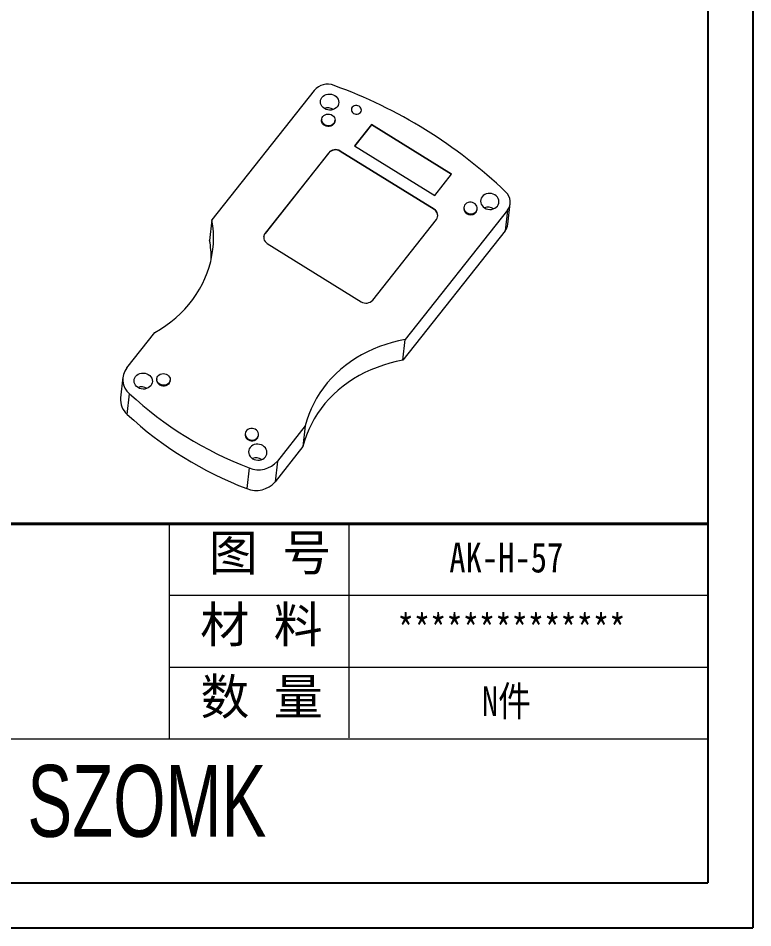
# Model space of a CAD drawing. Header units: inches. Extents: x 1218 to 3351, y 665 to 1060.
# Drawn here: x 2238.3 to 2392.3, y 664.7 to 855.3 of the extents above; entities that cross this region are included whole.
import ezdxf

# ---------------------------------------------------------------- set-up
doc = ezdxf.new("R2010")
doc.units = ezdxf.units.IN
doc.layers.add('文字', color=81, linetype='Continuous')
doc.layers.add('粗实线', color=7, linetype='Continuous', lineweight=30)
doc.layers.add('细实线', color=3, linetype='Continuous', lineweight=9)
doc.styles.get("Standard").update_dxf_attribs({"font": 'txt', "bigfont": 'gbcbig.shx'})
doc.styles.add('宋体', font='', dxfattribs={"width": 0.8, "height": 3.5})
doc.styles.add('长仿宋', font='', dxfattribs={"width": 0.7, "height": 4})
doc.styles.get('宋体').set_extended_font_data('SimSun')
doc.styles.get('长仿宋').set_extended_font_data('SimSun')

msp = doc.modelspace()

# ---------------------------------------------------------------- linework, layer by layer
for p, q in [((2392.257, 1059.766), (2392.257, 664.72)), ((2382.851, 1050.36), (2382.851, 674.126)), ((1848.007, 674.126), (2382.851, 674.126)), ((1833.55, 664.72), (2392.257, 664.72))]:
    msp.add_line(p, q)
at = {"color": 7, "linetype": 'Continuous', "lineweight": 15}
for p, q in [((2300.345, 840.177), (2278.933, 813.066)), ((2301.928, 834.15), (2301.909, 833.981)), ((2304.691, 833.666), (2304.71, 833.836)), ((2312.358, 833.014), (2308.83, 828.547)), ((2312.35, 832.947), (2308.86, 828.528)), ((2312.35, 832.947), (2312.358, 833.014)), ((2329.1, 822.562), (2312.35, 832.947)), ((2329.139, 822.611), (2312.358, 833.014)), ((2303.388, 827.114), (2290.058, 810.236)), ((2303.38, 827.046), (2303.388, 827.114)), ((2305.807, 827.39), (2305.815, 827.458)), ((2325.481, 815.193), (2305.807, 827.39)), ((2325.489, 815.261), (2305.815, 827.458)), ((2308.83, 828.547), (2325.61, 818.143)), ((2303.38, 827.046), (2290.051, 810.168)), ((2325.61, 818.143), (2329.139, 822.611)), ((2331.728, 815.675), (2331.709, 815.505)), ((2340.945, 812.128), (2341.435, 816.466)), ((2340.85, 815.065), (2319.439, 787.954)), ((2325.481, 815.193), (2325.489, 815.261)), ((2334.492, 815.191), (2334.511, 815.361)), ((2340.85, 815.065), (2340.36, 810.727)), ((2278.933, 813.066), (2278.443, 808.728)), ((2312.626, 796.245), (2325.955, 813.123)), ((2290.051, 810.168), (2290.058, 810.236)), ((2340.36, 810.727), (2318.949, 783.616)), ((2290.525, 808.098), (2310.199, 795.901)), ((2261.102, 782.031), (2266.952, 789.437)), ((2318.949, 783.616), (2319.439, 787.954)), ((2260.284, 780.069), (2259.794, 775.731)), ((2267.385, 779.771), (2267.366, 779.601)), ((2270.148, 779.287), (2270.167, 779.457)), ((2261.153, 772.289), (2261.642, 776.628)), ((2285.902, 768.291), (2285.882, 768.122)), ((2298.488, 769.886), (2292.639, 762.479)), ((2298.488, 769.886), (2297.998, 765.547)), ((2288.665, 767.807), (2288.684, 767.977)), ((2297.998, 765.547), (2292.149, 758.141)), ((2292.639, 762.479), (2292.149, 758.141)), ((2286.724, 761.078), (2286.235, 756.739))]:
    msp.add_line(p, q, dxfattribs=at)
at = {"color": 7, "linetype": 'Continuous', "lineweight": 15, "flags": 128}
for points in [[(2301.984, 838.706), (2302.225, 838.954), (2302.518, 839.154), (2302.852, 839.298), (2303.213, 839.383), (2303.588, 839.403), (2303.963, 839.358), (2304.323, 839.251), (2304.654, 839.085), (2304.944, 838.866), (2305.181, 838.603), (2305.356, 838.307), (2305.463, 837.987), (2305.498, 837.658), (2305.458, 837.331), (2305.347, 837.018), (2305.167, 836.733), (2304.926, 836.486), (2304.633, 836.286), (2304.3, 836.141), (2303.939, 836.057), (2303.563, 836.037), (2303.189, 836.081), (2302.829, 836.188), (2302.498, 836.355), (2302.208, 836.573), (2301.971, 836.836), (2301.795, 837.133), (2301.688, 837.452), (2301.654, 837.782), (2301.693, 838.109), (2301.805, 838.421), (2301.984, 838.706)], [(2310.053, 835.553), (2310.176, 835.764), (2310.231, 835.997), (2310.215, 836.237), (2310.128, 836.467), (2309.978, 836.671), (2309.773, 836.835), (2309.528, 836.949), (2309.26, 837.005), (2308.987, 836.998), (2308.727, 836.929), (2308.499, 836.803), (2308.317, 836.629), (2308.194, 836.418), (2308.139, 836.184), (2308.155, 835.945), (2308.242, 835.715), (2308.392, 835.511), (2308.597, 835.346), (2308.842, 835.232), (2309.11, 835.177), (2309.383, 835.184), (2309.643, 835.252), (2309.871, 835.378), (2310.053, 835.553)], [(2302.162, 834.711), (2302.374, 834.92), (2302.637, 835.08), (2302.937, 835.181), (2303.257, 835.218), (2303.581, 835.189), (2303.89, 835.095), (2304.169, 834.942), (2304.402, 834.738), (2304.577, 834.494), (2304.684, 834.223), (2304.717, 833.939), (2304.675, 833.658), (2304.56, 833.396), (2304.378, 833.165), (2304.138, 832.979), (2303.855, 832.848), (2303.543, 832.779), (2303.219, 832.774), (2302.9, 832.836), (2302.604, 832.96), (2302.346, 833.14), (2302.141, 833.366), (2301.999, 833.625), (2301.929, 833.904), (2301.933, 834.189), (2302.012, 834.462), (2302.162, 834.711)], [(2304.691, 833.666), (2304.656, 833.489), (2304.541, 833.226), (2304.358, 832.996), (2304.119, 832.81), (2303.836, 832.679), (2303.524, 832.609), (2303.2, 832.605), (2302.881, 832.667), (2302.585, 832.791), (2302.327, 832.97), (2302.122, 833.196), (2301.98, 833.456), (2301.909, 833.735), (2301.909, 833.981)], [(2338.729, 815.926), (2338.908, 816.211), (2339.02, 816.524), (2339.059, 816.851), (2339.025, 817.18), (2338.918, 817.5), (2338.742, 817.796), (2338.505, 818.059), (2338.215, 818.278), (2337.884, 818.444), (2337.524, 818.551), (2337.15, 818.596), (2336.774, 818.576), (2336.413, 818.491), (2336.08, 818.347), (2335.787, 818.147), (2335.546, 817.899), (2335.366, 817.614), (2335.255, 817.302), (2335.215, 816.975), (2335.25, 816.645), (2335.357, 816.326), (2335.532, 816.029), (2335.769, 815.766), (2336.059, 815.548), (2336.39, 815.381), (2336.75, 815.274), (2337.125, 815.23), (2337.5, 815.25), (2337.861, 815.334), (2338.195, 815.479), (2338.488, 815.679), (2338.729, 815.926)], [(2334.277, 814.8), (2334.426, 815.049), (2334.506, 815.322), (2334.51, 815.606), (2334.44, 815.886), (2334.298, 816.145), (2334.093, 816.371), (2333.835, 816.551), (2333.539, 816.675), (2333.22, 816.736), (2332.896, 816.732), (2332.583, 816.663), (2332.3, 816.532), (2332.061, 816.346), (2331.879, 816.115), (2331.764, 815.852), (2331.722, 815.572), (2331.755, 815.288), (2331.862, 815.017), (2332.036, 814.772), (2332.269, 814.568), (2332.548, 814.416), (2332.858, 814.322), (2333.182, 814.293), (2333.502, 814.33), (2333.802, 814.431), (2334.065, 814.591), (2334.277, 814.8)], [(2331.709, 815.505), (2331.71, 815.26), (2331.78, 814.98), (2331.922, 814.721), (2332.127, 814.495), (2332.385, 814.316), (2332.681, 814.191), (2333, 814.13), (2333.324, 814.134), (2333.636, 814.203), (2333.92, 814.335), (2334.159, 814.52), (2334.341, 814.751), (2334.456, 815.014), (2334.492, 815.191)], [(2266.952, 789.437), (2268.121, 790.131), (2269.246, 790.878), (2270.323, 791.676), (2271.351, 792.522), (2272.326, 793.416), (2273.245, 794.354), (2274.106, 795.333), (2274.908, 796.352), (2275.647, 797.407), (2276.321, 798.496), (2276.93, 799.615), (2277.471, 800.763), (2277.942, 801.935), (2278.344, 803.128), (2278.674, 804.341), (2278.931, 805.568), (2279.116, 806.807), (2279.227, 808.055), (2279.264, 809.308), (2279.228, 810.563), (2279.117, 811.817), (2278.933, 813.066)], [(2319.439, 787.954), (2318.051, 787.679), (2316.684, 787.342), (2315.34, 786.942), (2314.024, 786.482), (2312.739, 785.962), (2311.488, 785.384), (2310.275, 784.749), (2309.103, 784.059), (2307.975, 783.316), (2306.893, 782.522), (2305.862, 781.678), (2304.884, 780.788), (2303.96, 779.853), (2303.094, 778.877), (2302.289, 777.861), (2301.545, 776.808), (2300.866, 775.722), (2300.252, 774.604), (2299.707, 773.459), (2299.23, 772.289), (2298.823, 771.096), (2298.488, 769.886)], [(2318.949, 783.616), (2317.561, 783.341), (2316.194, 783.003), (2314.85, 782.604), (2313.534, 782.143), (2312.249, 781.623), (2310.998, 781.045), (2309.785, 780.41), (2308.613, 779.72), (2307.485, 778.977), (2306.404, 778.183), (2305.372, 777.34), (2304.394, 776.45), (2303.47, 775.515), (2302.605, 774.538), (2301.799, 773.522), (2301.055, 772.47), (2300.376, 771.383), (2299.763, 770.266), (2299.217, 769.12), (2298.74, 767.95), (2298.333, 766.758), (2297.998, 765.547)], [(2262.927, 780.248), (2263.168, 780.496), (2263.461, 780.696), (2263.794, 780.841), (2264.156, 780.925), (2264.531, 780.945), (2264.906, 780.901), (2265.266, 780.793), (2265.597, 780.627), (2265.886, 780.408), (2266.124, 780.146), (2266.299, 779.849), (2266.406, 779.53), (2266.441, 779.2), (2266.401, 778.873), (2266.29, 778.561), (2266.11, 778.275), (2265.869, 778.028), (2265.576, 777.828), (2265.243, 777.683), (2264.881, 777.599), (2264.506, 777.579), (2264.131, 777.623), (2263.772, 777.731), (2263.44, 777.897), (2263.151, 778.116), (2262.914, 778.378), (2262.738, 778.675), (2262.631, 778.994), (2262.596, 779.324), (2262.636, 779.651), (2262.748, 779.963), (2262.927, 780.248)], [(2270.148, 779.287), (2270.113, 779.11), (2269.997, 778.847), (2269.815, 778.616), (2269.576, 778.43), (2269.293, 778.299), (2268.981, 778.23), (2268.657, 778.226), (2268.338, 778.287), (2268.041, 778.411), (2267.784, 778.591), (2267.579, 778.817), (2267.437, 779.076), (2267.366, 779.356), (2267.366, 779.601)], [(2267.619, 780.331), (2267.831, 780.541), (2268.094, 780.7), (2268.394, 780.802), (2268.714, 780.839), (2269.038, 780.81), (2269.347, 780.716), (2269.626, 780.563), (2269.859, 780.359), (2270.034, 780.115), (2270.141, 779.843), (2270.174, 779.56), (2270.132, 779.279), (2270.017, 779.016), (2269.834, 778.786), (2269.595, 778.6), (2269.312, 778.469), (2269, 778.399), (2268.676, 778.395), (2268.357, 778.457), (2268.061, 778.581), (2267.803, 778.761), (2267.598, 778.986), (2267.456, 779.246), (2267.385, 779.525), (2267.39, 779.809), (2267.469, 780.083), (2267.619, 780.331)], [(2285.882, 768.122), (2285.883, 767.876), (2285.954, 767.597), (2286.095, 767.337), (2286.301, 767.111), (2286.558, 766.932), (2286.854, 766.808), (2287.173, 766.746), (2287.498, 766.75), (2287.81, 766.819), (2288.093, 766.951), (2288.332, 767.137), (2288.514, 767.367), (2288.629, 767.63), (2288.665, 767.807)], [(2288.45, 767.416), (2288.6, 767.665), (2288.679, 767.938), (2288.683, 768.223), (2288.613, 768.502), (2288.471, 768.761), (2288.266, 768.987), (2288.008, 769.167), (2287.712, 769.291), (2287.393, 769.353), (2287.069, 769.348), (2286.757, 769.279), (2286.473, 769.148), (2286.234, 768.962), (2286.052, 768.731), (2285.937, 768.469), (2285.895, 768.188), (2285.928, 767.904), (2286.035, 767.633), (2286.21, 767.389), (2286.443, 767.185), (2286.722, 767.032), (2287.031, 766.938), (2287.355, 766.909), (2287.675, 766.946), (2287.975, 767.047), (2288.238, 767.207), (2288.45, 767.416)], [(2290.124, 763.388), (2290.303, 763.673), (2290.415, 763.985), (2290.455, 764.312), (2290.42, 764.642), (2290.313, 764.961), (2290.137, 765.258), (2289.9, 765.521), (2289.611, 765.739), (2289.279, 765.905), (2288.92, 766.013), (2288.545, 766.057), (2288.17, 766.037), (2287.808, 765.953), (2287.475, 765.808), (2287.182, 765.608), (2286.941, 765.361), (2286.761, 765.075), (2286.65, 764.763), (2286.61, 764.436), (2286.645, 764.106), (2286.752, 763.787), (2286.927, 763.49), (2287.165, 763.228), (2287.454, 763.009), (2287.785, 762.843), (2288.145, 762.735), (2288.52, 762.691), (2288.895, 762.711), (2289.257, 762.795), (2289.59, 762.94), (2289.883, 763.14), (2290.124, 763.388)]]:
    msp.add_lwpolyline(points, dxfattribs=at)
at = {"color": 7, "linetype": 'Continuous', "lineweight": 15}
for centre, radius, start, end in [((2303.15, 837.748), 3.711, 68.59428, 139.11094), ((2269.544, 744.61), 102.725, 46.30176, 70.1033), ((2303.197, 834.369), 2.155, 56.67818, 110.43906), ((2304.794, 825.808), 1.879, 57.36265, 138.78103), ((2304.801, 825.876), 1.879, 57.36265, 138.78103), ((2338.643, 816.791), 2.802, 321.96599, 48.14766), ((2336.759, 813.562), 2.156, 56.68189, 110.43535), ((2324.734, 813.878), 1.512, 356.62963, 60.38571), ((2324.807, 813.992), 1.44, 322.87861, 61.74032), ((2338.214, 812.445), 2.749, 321.32046, 353.37782), ((2291.125, 809.308), 1.376, 141.33056, 171.93135), ((2291.207, 809.367), 1.44, 142.87861, 241.74032), ((2257.293, 804.971), 21.481, 359.47548, 10.07111), ((2311.212, 797.483), 1.879, 237.36265, 318.78103), ((2264.194, 779.611), 3.926, 141.95433, 229.4629), ((2264.14, 775.911), 2.155, 56.67818, 110.43906), ((2263.839, 775.339), 4.064, 174.46501, 228.62103), ((2314.777, 834.329), 78.44, 227.35978, 249.04528), ((2314.287, 829.991), 78.44, 227.35978, 249.04528), ((2288.704, 765.903), 5.216, 247.69603, 318.96844), ((2288.154, 761.023), 2.156, 56.68189, 110.43535), ((2288.214, 761.565), 5.216, 247.69603, 318.96844)]:
    msp.add_arc(centre, radius, start, end, dxfattribs=at)
at = {"layer": '粗实线', "color": 7, "lineweight": 40}
msp.add_line((2382.851, 749.373), (2157.111, 749.373), dxfattribs=at)
at = {"layer": '细实线', "color": 7}
for p, q in [((2269.981, 749.373), (2269.981, 704.225)), ((2307.604, 749.373), (2307.604, 704.541)), ((2382.851, 734.323), (2269.981, 734.323)), ((2382.851, 719.274), (2269.981, 719.274)), ((2382.851, 704.225), (2044.241, 704.225))]:
    msp.add_line(p, q, dxfattribs=at)

# ---------------------------------------------------------------- texts
at = {"layer": '文字', "color": 0, "char_height": 5.64351, "width": 65.24531, "attachment_point": 1, "style": '宋体'}
for s, insert in [('{\\H1.111x;AK-H-57}', (2328.661, 745.442)), ('{\\H1.111x;**************}', (2317.805, 730.392)), ('{\\H1.111x;N件}', (2335.487, 715.343))]:
    msp.add_mtext(s, dxfattribs=dict(at, insert=insert))
at = {"layer": '粗实线', "insert": (2240.249, 698.836), "char_height": 15.04936, "width": 168.76367, "attachment_point": 1, "style": '长仿宋'}
msp.add_mtext('{\\fSTXinwei|b0|i0|c134|p2;SZOMK}', dxfattribs=at)
at = {"layer": '细实线', "color": 7, "char_height": 7.52468, "attachment_point": 1}
for s, insert, width in [('{\\fSimSun|b0|i0|c134|p54;图 号}', (2278.255, 747.088), 37.6234), ('{\\fSimSun|b0|i0|c134|p54;材 料   }', (2276.471, 732.039), 37.6234), ('{\\fSimSun|b0|i0|c134|p54;数 量}', (2276.508, 716.915), 33.99745)]:
    msp.add_mtext(s, dxfattribs=dict(at, insert=insert, width=width))

doc.saveas('drawing.dxf')
